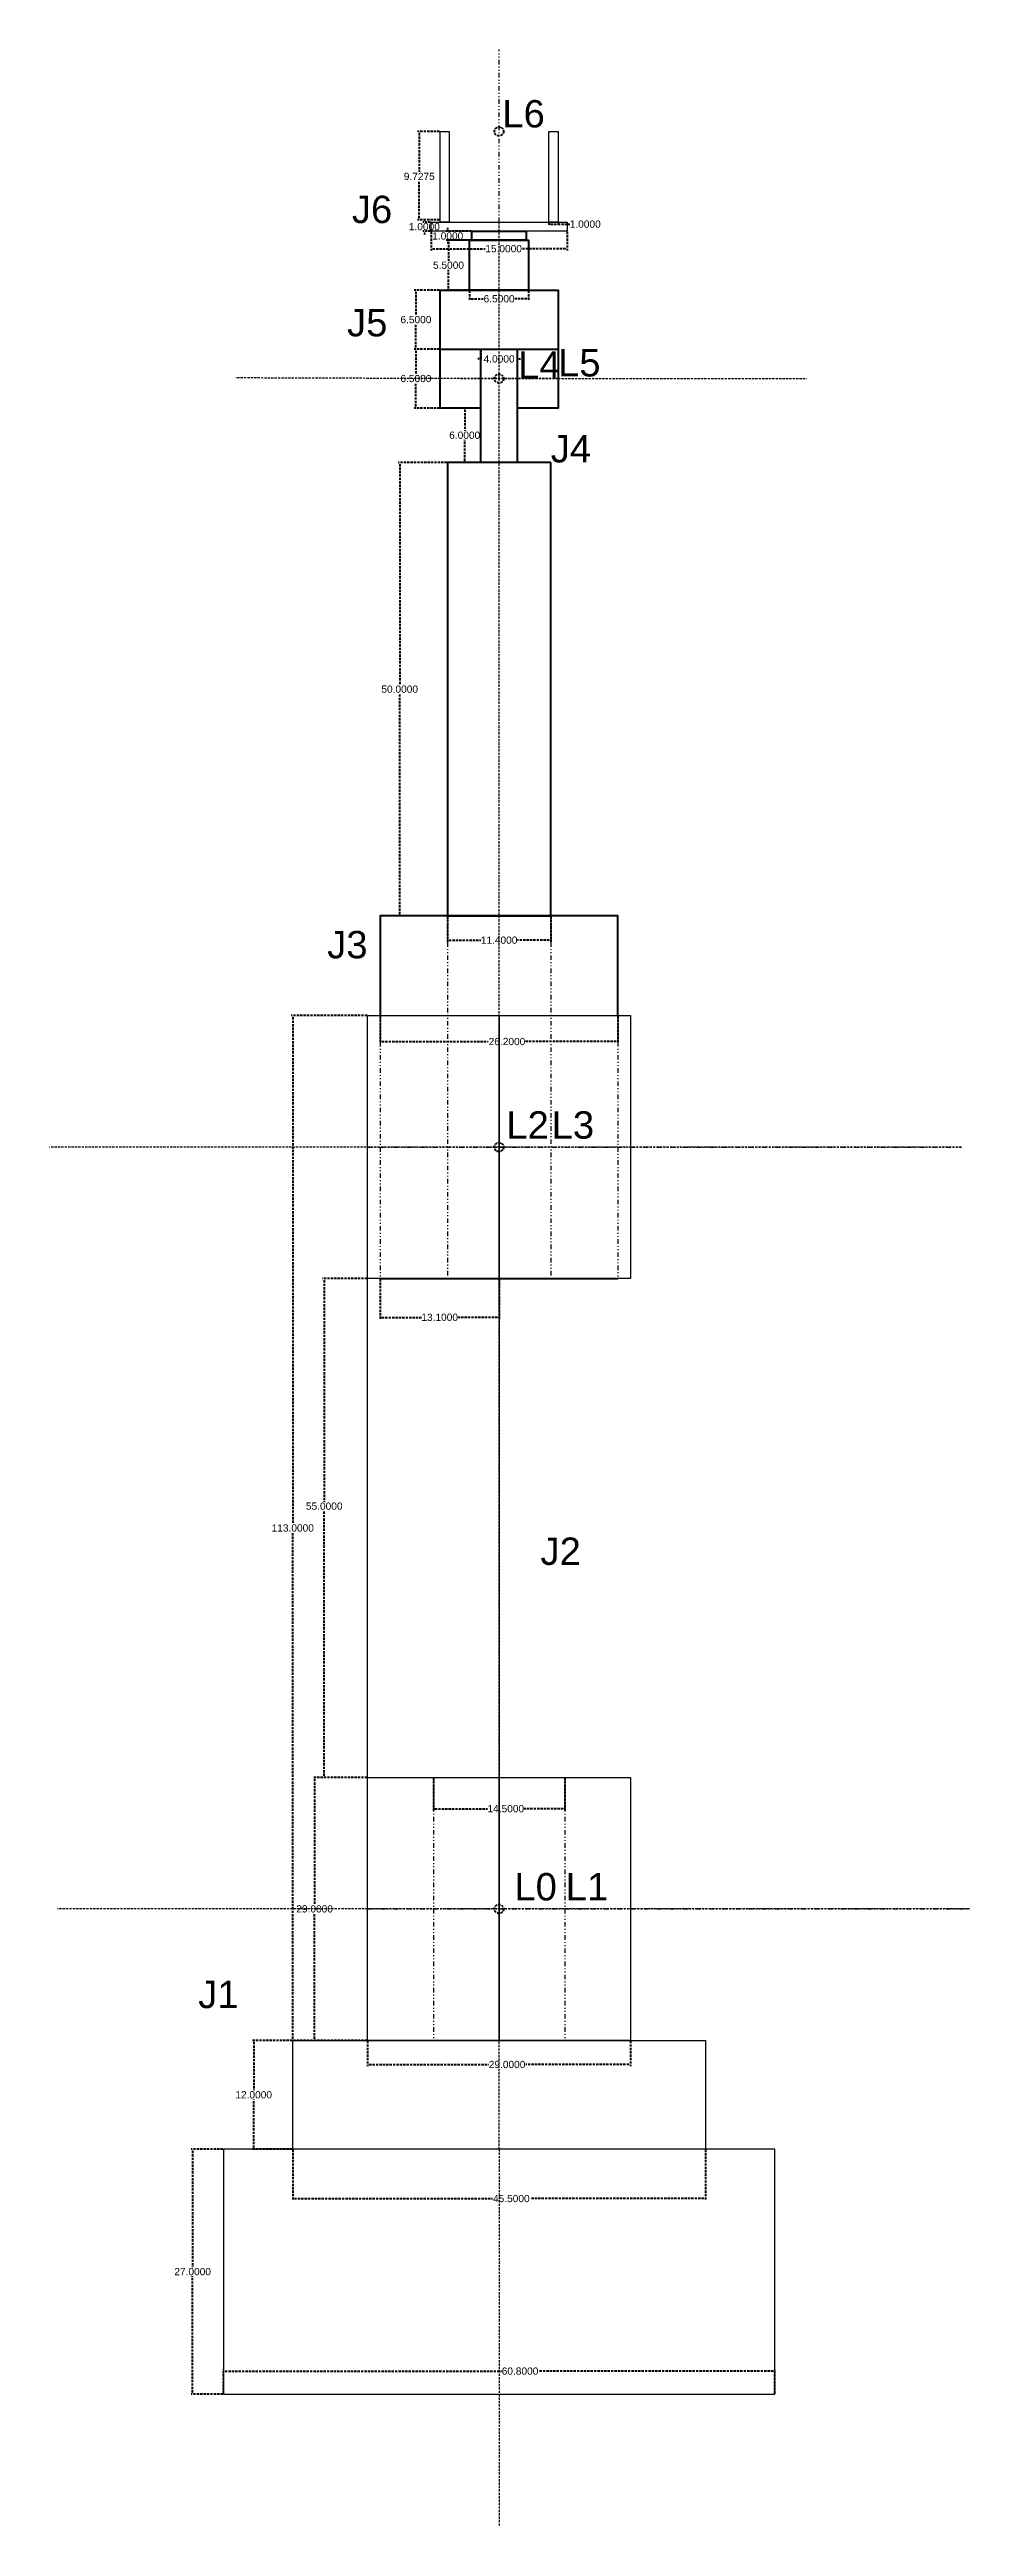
# Model space of a CAD drawing. Header units: inches. Extents: x 26 to 127, y 18 to 292.
import ezdxf

# ---------------------------------------------------------------- set-up
doc = ezdxf.new("R2010")
doc.units = ezdxf.units.IN
doc.header["$MEASUREMENT"] = 0
doc.linetypes.add('DASHED2', pattern=[0.375, 0.25, -0.125])
doc.linetypes.add('DIVIDE', pattern=[1.25, 0.5, -0.25, 0, -0.25, 0, -0.25])
doc.layers.add('Dims', color=3, linetype='Continuous')
doc.styles.get("Standard").update_dxf_attribs({"font": 'arial.ttf'})
doc.dimstyles.get("Standard").update_dxf_attribs({"dimtxt": 0.8, "dimasz": 0.18, "dimexe": 0.18, "dimexo": 0.0625, "dimgap": 0.09, "dimtad": 0, "dimtih": 1, "dimtoh": 1, "dimdec": 4, "dimzin": 0, "dimdsep": 46, "dimtxsty": 'Standard', "dimcen": 0.09, "dimadec": 0, "dimazin": 0, "dimtfac": 1, "dimtdec": 4, "dimtofl": 0, "dimtmove": 0, "dimatfit": 3, "dimfxl": 1, "dimtolj": 1, "dimtzin": 0, "dimlwd": 50, "dimlwe": 50, "dimarcsym": 0})

# ---------------------------------------------------------------- blocks, each defined once
blk = doc.blocks.new('*D4')
at = {"layer": 'Defpoints', "color": 0, "linetype": 'DASHED2', "transparency": 16777216}
for p in [(41.68, 60.05), (45.07, 60.05), (45.07, 33.05)]:
    blk.add_point(p, dxfattribs=at)
at = {"layer": 'Dims', "color": 0, "linetype": 'DASHED2', "lineweight": 50, "transparency": 16777216}
for p, q in [((45.01, 60.05), (41.5, 60.05)), ((41.68, 59.87), (41.68, 47.05)), ((41.68, 33.23), (41.68, 46.05)), ((45.01, 33.05), (41.5, 33.05))]:
    blk.add_line(p, q, dxfattribs=at)
at = {"layer": 'Dims', "color": 0, "linetype": 'DASHED2', "transparency": 16777216}
for points in [[(41.65, 59.87), (41.71, 59.87), (41.68, 60.05)], [(41.65, 33.23), (41.71, 33.23), (41.68, 33.05)]]:
    blk.add_solid(points, dxfattribs=at)
at = {"layer": 'Dims', "color": 0, "linetype": 'DASHED2', "transparency": 16777216, "insert": (41.68, 46.55), "char_height": 0.8, "attachment_point": 5}
blk.add_mtext('\\A1;27.0000', dxfattribs=at)
blk = doc.blocks.new('*D5')
at = {"layer": 'Defpoints', "color": 0, "linetype": 'DASHED2', "transparency": 16777216}
for p in [(48.41, 72.05), (52.72, 72.05), (52.72, 60.05)]:
    blk.add_point(p, dxfattribs=at)
at = {"layer": 'Dims', "color": 0, "linetype": 'DASHED2', "lineweight": 50, "transparency": 16777216}
for p, q in [((52.66, 72.05), (48.23, 72.05)), ((48.41, 71.87), (48.41, 66.55)), ((48.41, 60.23), (48.41, 65.55)), ((52.66, 60.05), (48.23, 60.05))]:
    blk.add_line(p, q, dxfattribs=at)
at = {"layer": 'Dims', "color": 0, "linetype": 'DASHED2', "transparency": 16777216}
for points in [[(48.38, 71.87), (48.44, 71.87), (48.41, 72.05)], [(48.38, 60.23), (48.44, 60.23), (48.41, 60.05)]]:
    blk.add_solid(points, dxfattribs=at)
at = {"layer": 'Dims', "color": 0, "linetype": 'DASHED2', "transparency": 16777216, "insert": (48.41, 66.05), "char_height": 0.8, "attachment_point": 5}
blk.add_mtext('\\A1;12.0000', dxfattribs=at)
blk = doc.blocks.new('*D6')
at = {"layer": 'Defpoints', "color": 0, "linetype": 'DASHED2', "transparency": 16777216}
for p in [(55.13, 101.05), (60.97, 101.05), (60.97, 72.05)]:
    blk.add_point(p, dxfattribs=at)
at = {"layer": 'Dims', "color": 0, "linetype": 'DASHED2', "lineweight": 50, "transparency": 16777216}
for p, q in [((60.91, 101.05), (54.95, 101.05)), ((55.13, 100.87), (55.13, 87.05)), ((55.13, 72.23), (55.13, 86.05)), ((60.91, 72.05), (54.95, 72.05))]:
    blk.add_line(p, q, dxfattribs=at)
at = {"layer": 'Dims', "color": 0, "linetype": 'DASHED2', "transparency": 16777216}
for points in [[(55.1, 100.87), (55.16, 100.87), (55.13, 101.05)], [(55.1, 72.23), (55.16, 72.23), (55.13, 72.05)]]:
    blk.add_solid(points, dxfattribs=at)
at = {"layer": 'Dims', "color": 0, "linetype": 'DASHED2', "transparency": 16777216, "insert": (55.13, 86.55), "char_height": 0.8, "attachment_point": 5}
blk.add_mtext('\\A1;29.0000', dxfattribs=at)
blk = doc.blocks.new('*D7')
at = {"layer": 'Defpoints', "color": 0, "linetype": 'DASHED2', "transparency": 16777216}
for p in [(60.97, 185.05), (52.72, 72.05), (60.97, 72.05)]:
    blk.add_point(p, dxfattribs=at)
at = {"layer": 'Dims', "color": 0, "linetype": 'DASHED2', "lineweight": 50, "transparency": 16777216}
for p, q in [((60.91, 185.05), (52.54, 185.05)), ((52.72, 184.87), (52.72, 129.05)), ((52.72, 72.23), (52.72, 128.05)), ((60.91, 72.05), (52.54, 72.05))]:
    blk.add_line(p, q, dxfattribs=at)
at = {"layer": 'Dims', "color": 0, "linetype": 'DASHED2', "transparency": 16777216}
for points in [[(52.69, 184.87), (52.75, 184.87), (52.72, 185.05)], [(52.69, 72.23), (52.75, 72.23), (52.72, 72.05)]]:
    blk.add_solid(points, dxfattribs=at)
at = {"layer": 'Dims', "color": 0, "linetype": 'DASHED2', "transparency": 16777216, "insert": (52.72, 128.55), "char_height": 0.8, "attachment_point": 5}
blk.add_mtext('\\A1;113.0000', dxfattribs=at)
blk = doc.blocks.new('*D8')
at = {"layer": 'Defpoints', "color": 0, "linetype": 'DASHED2', "transparency": 16777216}
for p in [(60.97, 156.05), (56.19, 101.05), (60.97, 101.05)]:
    blk.add_point(p, dxfattribs=at)
at = {"layer": 'Dims', "color": 0, "linetype": 'DASHED2', "lineweight": 50, "transparency": 16777216}
for p, q in [((60.91, 156.05), (56.01, 156.05)), ((56.19, 155.87), (56.19, 131.45)), ((56.19, 101.23), (56.19, 130.46)), ((60.91, 101.05), (56.01, 101.05))]:
    blk.add_line(p, q, dxfattribs=at)
at = {"layer": 'Dims', "color": 0, "linetype": 'DASHED2', "transparency": 16777216}
for points in [[(56.16, 155.87), (56.22, 155.87), (56.19, 156.05)], [(56.16, 101.23), (56.22, 101.23), (56.19, 101.05)]]:
    blk.add_solid(points, dxfattribs=at)
at = {"layer": 'Dims', "color": 0, "linetype": 'DASHED2', "transparency": 16777216, "insert": (56.19, 130.96), "char_height": 0.8, "attachment_point": 5}
blk.add_mtext('\\A1;55.0000', dxfattribs=at)
blk = doc.blocks.new('*D9')
at = {"layer": 'Defpoints', "color": 0, "linetype": 'DASHED2', "transparency": 16777216}
for p in [(52.72, 60.05), (98.22, 60.05), (98.22, 54.61)]:
    blk.add_point(p, dxfattribs=at)
at = {"layer": 'Dims', "color": 0, "linetype": 'DASHED2', "lineweight": 50, "transparency": 16777216}
for p, q in [((52.72, 59.99), (52.72, 54.43)), ((98.22, 59.99), (98.22, 54.43)), ((52.9, 54.61), (74.75, 54.61)), ((98.04, 54.61), (78.9, 54.61))]:
    blk.add_line(p, q, dxfattribs=at)
at = {"layer": 'Dims', "color": 0, "linetype": 'DASHED2', "transparency": 16777216}
for points in [[(52.9, 54.64), (52.9, 54.58), (52.72, 54.61)], [(98.04, 54.64), (98.04, 54.58), (98.22, 54.61)]]:
    blk.add_solid(points, dxfattribs=at)
at = {"layer": 'Dims', "color": 0, "linetype": 'DASHED2', "transparency": 16777216, "insert": (76.82, 54.61), "char_height": 0.8, "attachment_point": 5}
blk.add_mtext('\\A1;45.5000', dxfattribs=at)
blk = doc.blocks.new('*D10')
at = {"layer": 'Defpoints', "color": 0, "linetype": 'DASHED2', "transparency": 16777216}
for p in [(45.07, 35.58), (45.07, 33.05), (105.87, 33.05)]:
    blk.add_point(p, dxfattribs=at)
at = {"layer": 'Dims', "color": 0, "linetype": 'DASHED2', "lineweight": 50, "transparency": 16777216}
for p, q in [((45.07, 33.11), (45.07, 35.76)), ((45.25, 35.58), (75.72, 35.58)), ((105.69, 35.58), (79.84, 35.58)), ((105.87, 33.11), (105.87, 35.76))]:
    blk.add_line(p, q, dxfattribs=at)
at = {"layer": 'Dims', "color": 0, "linetype": 'DASHED2', "transparency": 16777216}
for points in [[(45.25, 35.61), (45.25, 35.55), (45.07, 35.58)], [(105.69, 35.61), (105.69, 35.55), (105.87, 35.58)]]:
    blk.add_solid(points, dxfattribs=at)
at = {"layer": 'Dims', "color": 0, "linetype": 'DASHED2', "transparency": 16777216, "insert": (77.78, 35.58), "char_height": 0.8, "attachment_point": 5}
blk.add_mtext('\\A1;60.8000', dxfattribs=at)
blk = doc.blocks.new('*D11')
at = {"layer": 'Defpoints', "color": 0, "linetype": 'DASHED2', "transparency": 16777216}
for p in [(60.97, 72.05), (89.97, 72.05), (89.97, 69.39)]:
    blk.add_point(p, dxfattribs=at)
at = {"layer": 'Dims', "color": 0, "linetype": 'DASHED2', "lineweight": 50, "transparency": 16777216}
for p, q in [((60.97, 71.99), (60.97, 69.21)), ((89.97, 71.99), (89.97, 69.21)), ((61.15, 69.39), (74.29, 69.39)), ((89.79, 69.39), (78.42, 69.39))]:
    blk.add_line(p, q, dxfattribs=at)
at = {"layer": 'Dims', "color": 0, "linetype": 'DASHED2', "transparency": 16777216}
for points in [[(61.15, 69.42), (61.15, 69.36), (60.97, 69.39)], [(89.79, 69.42), (89.79, 69.36), (89.97, 69.39)]]:
    blk.add_solid(points, dxfattribs=at)
at = {"layer": 'Dims', "color": 0, "linetype": 'DASHED2', "transparency": 16777216, "insert": (76.35, 69.39), "char_height": 0.8, "attachment_point": 5}
blk.add_mtext('\\A1;29.0000', dxfattribs=at)
blk = doc.blocks.new('*D12')
at = {"layer": 'Defpoints', "color": 0, "linetype": 'DASHED2', "transparency": 16777216}
for p in [(68.22, 101.05), (82.72, 101.05), (82.72, 97.6)]:
    blk.add_point(p, dxfattribs=at)
at = {"layer": 'Dims', "color": 0, "linetype": 'DASHED2', "lineweight": 50, "transparency": 16777216}
for p, q in [((68.22, 100.99), (68.22, 97.42)), ((82.72, 100.99), (82.72, 97.42)), ((68.4, 97.6), (74.19, 97.6)), ((82.54, 97.6), (78.24, 97.6))]:
    blk.add_line(p, q, dxfattribs=at)
at = {"layer": 'Dims', "color": 0, "linetype": 'DASHED2', "transparency": 16777216}
for points in [[(68.4, 97.63), (68.4, 97.57), (68.22, 97.6)], [(82.54, 97.63), (82.54, 97.57), (82.72, 97.6)]]:
    blk.add_solid(points, dxfattribs=at)
at = {"layer": 'Dims', "color": 0, "linetype": 'DASHED2', "transparency": 16777216, "insert": (76.21, 97.6), "char_height": 0.8, "attachment_point": 5}
blk.add_mtext('\\A1;14.5000', dxfattribs=at)
blk = doc.blocks.new('*D13')
at = {"layer": 'Defpoints', "color": 0, "linetype": 'DASHED2', "transparency": 16777216}
for p in [(62.37, 156.05), (75.47, 156.05), (75.47, 151.78)]:
    blk.add_point(p, dxfattribs=at)
at = {"layer": 'Dims', "color": 0, "linetype": 'DASHED2', "lineweight": 50, "transparency": 16777216}
for p, q in [((62.37, 155.99), (62.37, 151.6)), ((75.47, 155.99), (75.47, 151.6)), ((62.55, 151.78), (66.9, 151.78)), ((75.29, 151.78), (70.94, 151.78))]:
    blk.add_line(p, q, dxfattribs=at)
at = {"layer": 'Dims', "color": 0, "linetype": 'DASHED2', "transparency": 16777216}
for points in [[(62.55, 151.81), (62.55, 151.75), (62.37, 151.78)], [(75.29, 151.81), (75.29, 151.75), (75.47, 151.78)]]:
    blk.add_solid(points, dxfattribs=at)
at = {"layer": 'Dims', "color": 0, "linetype": 'DASHED2', "transparency": 16777216, "insert": (68.92, 151.78), "char_height": 0.8, "attachment_point": 5}
blk.add_mtext('\\A1;13.1000', dxfattribs=at)
blk = doc.blocks.new('*D14')
at = {"layer": 'Defpoints', "color": 0, "linetype": 'DASHED2', "transparency": 16777216}
for p in [(69.77, 196.05), (81.17, 196.05), (81.17, 193.37)]:
    blk.add_point(p, dxfattribs=at)
at = {"layer": 'Dims', "color": 0, "linetype": 'DASHED2', "lineweight": 50, "transparency": 16777216}
for p, q in [((69.77, 195.99), (69.77, 193.19)), ((81.17, 195.99), (81.17, 193.19)), ((69.95, 193.37), (73.45, 193.37)), ((80.99, 193.37), (77.49, 193.37))]:
    blk.add_line(p, q, dxfattribs=at)
at = {"layer": 'Dims', "color": 0, "linetype": 'DASHED2', "transparency": 16777216}
for points in [[(69.95, 193.4), (69.95, 193.34), (69.77, 193.37)], [(80.99, 193.4), (80.99, 193.34), (81.17, 193.37)]]:
    blk.add_solid(points, dxfattribs=at)
at = {"layer": 'Dims', "color": 0, "linetype": 'DASHED2', "transparency": 16777216, "insert": (75.47, 193.37), "char_height": 0.8, "attachment_point": 5}
blk.add_mtext('\\A1;11.4000', dxfattribs=at)
blk = doc.blocks.new('*D15')
at = {"layer": 'Defpoints', "color": 0, "linetype": 'DASHED2', "transparency": 16777216}
for p in [(64.51, 246.05), (69.77, 246.05), (69.77, 196.05)]:
    blk.add_point(p, dxfattribs=at)
at = {"layer": 'Dims', "color": 0, "linetype": 'DASHED2', "lineweight": 50, "transparency": 16777216}
for p, q in [((69.71, 246.05), (64.33, 246.05)), ((64.51, 245.87), (64.51, 221.55)), ((64.51, 196.23), (64.51, 220.55)), ((69.71, 196.05), (64.33, 196.05))]:
    blk.add_line(p, q, dxfattribs=at)
at = {"layer": 'Dims', "color": 0, "linetype": 'DASHED2', "transparency": 16777216}
for points in [[(64.48, 245.87), (64.54, 245.87), (64.51, 246.05)], [(64.48, 196.23), (64.54, 196.23), (64.51, 196.05)]]:
    blk.add_solid(points, dxfattribs=at)
at = {"layer": 'Dims', "color": 0, "linetype": 'DASHED2', "transparency": 16777216, "insert": (64.51, 221.05), "char_height": 0.8, "attachment_point": 5}
blk.add_mtext('\\A1;50.0000', dxfattribs=at)
blk = doc.blocks.new('*D16')
at = {"layer": 'Defpoints', "color": 0, "linetype": 'DASHED2', "transparency": 16777216}
for p in [(71.68, 252.05), (73.47, 252.05), (73.47, 246.05)]:
    blk.add_point(p, dxfattribs=at)
at = {"layer": 'Dims', "color": 0, "linetype": 'DASHED2', "lineweight": 50, "transparency": 16777216}
for p, q in [((73.41, 252.05), (71.5, 252.05)), ((71.68, 251.87), (71.68, 249.55)), ((71.68, 246.23), (71.68, 248.55)), ((73.41, 246.05), (71.5, 246.05))]:
    blk.add_line(p, q, dxfattribs=at)
at = {"layer": 'Dims', "color": 0, "linetype": 'DASHED2', "transparency": 16777216}
for points in [[(71.65, 251.87), (71.71, 251.87), (71.68, 252.05)], [(71.65, 246.23), (71.71, 246.23), (71.68, 246.05)]]:
    blk.add_solid(points, dxfattribs=at)
at = {"layer": 'Dims', "color": 0, "linetype": 'DASHED2', "transparency": 16777216, "insert": (71.68, 249.05), "char_height": 0.8, "attachment_point": 5}
blk.add_mtext('\\A1;6.0000', dxfattribs=at)
blk = doc.blocks.new('*D17')
at = {"layer": 'Defpoints', "color": 0, "linetype": 'DASHED2', "transparency": 16777216}
for p in [(66.3, 258.55), (68.97, 258.55), (68.97, 252.05)]:
    blk.add_point(p, dxfattribs=at)
at = {"layer": 'Dims', "color": 0, "linetype": 'DASHED2', "lineweight": 50, "transparency": 16777216}
for p, q in [((68.91, 258.55), (66.12, 258.55)), ((66.3, 258.37), (66.3, 255.8)), ((66.3, 252.23), (66.3, 254.8)), ((68.91, 252.05), (66.12, 252.05))]:
    blk.add_line(p, q, dxfattribs=at)
at = {"layer": 'Dims', "color": 0, "linetype": 'DASHED2', "transparency": 16777216}
for points in [[(66.27, 258.37), (66.33, 258.37), (66.3, 258.55)], [(66.27, 252.23), (66.33, 252.23), (66.3, 252.05)]]:
    blk.add_solid(points, dxfattribs=at)
at = {"layer": 'Dims', "color": 0, "linetype": 'DASHED2', "transparency": 16777216, "insert": (66.3, 255.3), "char_height": 0.8, "attachment_point": 5}
blk.add_mtext('\\A1;6.5000', dxfattribs=at)
blk = doc.blocks.new('*D18')
at = {"layer": 'Defpoints', "color": 0, "linetype": 'DASHED2', "transparency": 16777216}
for p in [(66.3, 265.05), (68.97, 265.05), (68.97, 258.55)]:
    blk.add_point(p, dxfattribs=at)
at = {"layer": 'Dims', "color": 0, "linetype": 'DASHED2', "lineweight": 50, "transparency": 16777216}
for p, q in [((68.91, 265.05), (66.12, 265.05)), ((66.3, 264.87), (66.3, 262.3)), ((66.3, 258.73), (66.3, 261.3)), ((68.91, 258.55), (66.12, 258.55))]:
    blk.add_line(p, q, dxfattribs=at)
at = {"layer": 'Dims', "color": 0, "linetype": 'DASHED2', "transparency": 16777216}
for points in [[(66.27, 264.87), (66.33, 264.87), (66.3, 265.05)], [(66.27, 258.73), (66.33, 258.73), (66.3, 258.55)]]:
    blk.add_solid(points, dxfattribs=at)
at = {"layer": 'Dims', "color": 0, "linetype": 'DASHED2', "transparency": 16777216, "insert": (66.3, 261.8), "char_height": 0.8, "attachment_point": 5}
blk.add_mtext('\\A1;6.5000', dxfattribs=at)
blk = doc.blocks.new('*D19')
at = {"layer": 'Defpoints', "color": 0, "linetype": 'DASHED2', "transparency": 16777216}
for p in [(69.89, 270.55), (72.22, 270.55), (72.22, 265.05)]:
    blk.add_point(p, dxfattribs=at)
at = {"layer": 'Dims', "color": 0, "linetype": 'DASHED2', "lineweight": 50, "transparency": 16777216}
for p, q in [((72.16, 270.55), (69.71, 270.55)), ((69.89, 270.37), (69.89, 268.3)), ((72.16, 265.05), (69.71, 265.05)), ((69.89, 265.23), (69.89, 267.3))]:
    blk.add_line(p, q, dxfattribs=at)
at = {"layer": 'Dims', "color": 0, "linetype": 'DASHED2', "transparency": 16777216}
for points in [[(69.86, 270.37), (69.92, 270.37), (69.89, 270.55)], [(69.86, 265.23), (69.92, 265.23), (69.89, 265.05)]]:
    blk.add_solid(points, dxfattribs=at)
at = {"layer": 'Dims', "color": 0, "linetype": 'DASHED2', "transparency": 16777216, "insert": (69.89, 267.8), "char_height": 0.8, "attachment_point": 5}
blk.add_mtext('\\A1;5.5000', dxfattribs=at)
blk = doc.blocks.new('*D20')
at = {"layer": 'Defpoints', "color": 0, "linetype": 'DASHED2', "transparency": 16777216}
for p in [(69.81, 271.55), (72.47, 271.55), (72.47, 270.55)]:
    blk.add_point(p, dxfattribs=at)
at = {"layer": 'Dims', "color": 0, "linetype": 'DASHED2', "lineweight": 50, "transparency": 16777216}
for p, q in [((72.41, 271.55), (69.63, 271.55)), ((72.41, 270.55), (69.63, 270.55)), ((69.81, 271.73), (69.81, 271.91)), ((69.81, 270.37), (69.81, 270.19))]:
    blk.add_line(p, q, dxfattribs=at)
at = {"layer": 'Dims', "color": 0, "linetype": 'DASHED2', "transparency": 16777216}
for points in [[(69.78, 271.73), (69.84, 271.73), (69.81, 271.55)], [(69.78, 270.37), (69.84, 270.37), (69.81, 270.55)]]:
    blk.add_solid(points, dxfattribs=at)
at = {"layer": 'Dims', "color": 0, "linetype": 'DASHED2', "transparency": 16777216, "insert": (69.81, 271.02), "char_height": 0.8, "attachment_point": 5}
blk.add_mtext('\\A1;1.0000', dxfattribs=at)
blk = doc.blocks.new('*D21')
at = {"layer": 'Defpoints', "color": 0, "linetype": 'DASHED2', "transparency": 16777216}
for p in [(67.23, 272.55), (67.97, 272.55), (67.97, 271.55)]:
    blk.add_point(p, dxfattribs=at)
at = {"layer": 'Dims', "color": 0, "linetype": 'DASHED2', "lineweight": 50, "transparency": 16777216}
for p, q in [((67.91, 272.55), (67.05, 272.55)), ((67.91, 271.55), (67.05, 271.55)), ((67.23, 272.73), (67.23, 272.91)), ((67.23, 271.37), (67.23, 271.19))]:
    blk.add_line(p, q, dxfattribs=at)
at = {"layer": 'Dims', "color": 0, "linetype": 'DASHED2', "transparency": 16777216}
for points in [[(67.2, 272.73), (67.26, 272.73), (67.23, 272.55)], [(67.2, 271.37), (67.26, 271.37), (67.23, 271.55)]]:
    blk.add_solid(points, dxfattribs=at)
at = {"layer": 'Dims', "color": 0, "linetype": 'DASHED2', "transparency": 16777216, "insert": (67.23, 272.05), "char_height": 0.8, "attachment_point": 5}
blk.add_mtext('\\A1;1.0000', dxfattribs=at)
blk = doc.blocks.new('*D22')
at = {"layer": 'Defpoints', "color": 0, "linetype": 'DASHED2', "transparency": 16777216}
for p in [(66.67, 282.55), (68.97, 282.55), (68.97, 272.82)]:
    blk.add_point(p, dxfattribs=at)
at = {"layer": 'Dims', "color": 0, "linetype": 'DASHED2', "lineweight": 50, "transparency": 16777216}
for p, q in [((68.91, 282.55), (66.49, 282.55)), ((66.67, 282.37), (66.67, 278.09)), ((66.67, 273), (66.67, 277.1)), ((68.91, 272.82), (66.49, 272.82))]:
    blk.add_line(p, q, dxfattribs=at)
at = {"layer": 'Dims', "color": 0, "linetype": 'DASHED2', "transparency": 16777216}
for points in [[(66.64, 282.37), (66.7, 282.37), (66.67, 282.55)], [(66.64, 273), (66.7, 273), (66.67, 272.82)]]:
    blk.add_solid(points, dxfattribs=at)
at = {"layer": 'Dims', "color": 0, "linetype": 'DASHED2', "transparency": 16777216, "insert": (66.67, 277.59), "char_height": 0.8, "attachment_point": 5}
blk.add_mtext('\\A1;9.7275', dxfattribs=at)
blk = doc.blocks.new('*D23')
at = {"layer": 'Defpoints', "color": 0, "linetype": 'DASHED2', "transparency": 16777216}
for p in [(80.97, 272.55), (81.97, 272.55), (81.97, 272.33)]:
    blk.add_point(p, dxfattribs=at)
at = {"layer": 'Dims', "color": 0, "linetype": 'DASHED2', "lineweight": 50, "transparency": 16777216}
for p, q in [((80.97, 272.49), (80.97, 272.15)), ((81.15, 272.33), (81.79, 272.33)), ((81.97, 272.49), (81.97, 272.15)), ((81.97, 272.33), (83.26, 272.33))]:
    blk.add_line(p, q, dxfattribs=at)
at = {"layer": 'Dims', "color": 0, "linetype": 'DASHED2', "transparency": 16777216}
for points in [[(81.15, 272.36), (81.15, 272.3), (80.97, 272.33)], [(81.79, 272.36), (81.79, 272.3), (81.97, 272.33)]]:
    blk.add_solid(points, dxfattribs=at)
at = {"layer": 'Dims', "color": 0, "linetype": 'DASHED2', "transparency": 16777216, "insert": (84.97, 272.33), "char_height": 0.8, "attachment_point": 5}
blk.add_mtext('\\A1;1.0000', dxfattribs=at)
blk = doc.blocks.new('*D24')
at = {"layer": 'Defpoints', "color": 0, "linetype": 'DASHED2', "transparency": 16777216}
for p in [(67.97, 271.55), (82.97, 271.55), (67.97, 269.62)]:
    blk.add_point(p, dxfattribs=at)
at = {"layer": 'Dims', "color": 0, "linetype": 'DASHED2', "lineweight": 50, "transparency": 16777216}
for p, q in [((67.97, 271.49), (67.97, 269.44)), ((82.97, 271.49), (82.97, 269.44)), ((68.15, 269.62), (73.95, 269.62)), ((82.79, 269.62), (77.99, 269.62))]:
    blk.add_line(p, q, dxfattribs=at)
at = {"layer": 'Dims', "color": 0, "linetype": 'DASHED2', "transparency": 16777216}
for points in [[(68.15, 269.65), (68.15, 269.59), (67.97, 269.62)], [(82.79, 269.65), (82.79, 269.59), (82.97, 269.62)]]:
    blk.add_solid(points, dxfattribs=at)
at = {"layer": 'Dims', "color": 0, "linetype": 'DASHED2', "transparency": 16777216, "insert": (75.97, 269.62), "char_height": 0.8, "attachment_point": 5}
blk.add_mtext('\\A1;15.0000', dxfattribs=at)
blk = doc.blocks.new('*D25')
at = {"layer": 'Defpoints', "color": 0, "linetype": 'DASHED2', "transparency": 16777216}
for p in [(72.22, 265.05), (78.72, 265.05), (72.22, 264.1)]:
    blk.add_point(p, dxfattribs=at)
at = {"layer": 'Dims', "color": 0, "linetype": 'DASHED2', "lineweight": 50, "transparency": 16777216}
for p, q in [((72.22, 264.99), (72.22, 263.92)), ((78.72, 264.99), (78.72, 263.92)), ((72.4, 264.1), (73.72, 264.1)), ((78.54, 264.1), (77.22, 264.1))]:
    blk.add_line(p, q, dxfattribs=at)
at = {"layer": 'Dims', "color": 0, "linetype": 'DASHED2', "transparency": 16777216}
for points in [[(72.4, 264.13), (72.4, 264.07), (72.22, 264.1)], [(78.54, 264.13), (78.54, 264.07), (78.72, 264.1)]]:
    blk.add_solid(points, dxfattribs=at)
at = {"layer": 'Dims', "color": 0, "linetype": 'DASHED2', "transparency": 16777216, "insert": (75.47, 264.1), "char_height": 0.8, "attachment_point": 5}
blk.add_mtext('\\A1;6.5000', dxfattribs=at)
blk = doc.blocks.new('*D26')
at = {"layer": 'Defpoints', "color": 0, "linetype": 'DASHED2', "transparency": 16777216}
for p in [(73.47, 258.55), (77.47, 258.55), (77.47, 257.46)]:
    blk.add_point(p, dxfattribs=at)
at = {"layer": 'Dims', "color": 0, "linetype": 'DASHED2', "lineweight": 50, "transparency": 16777216}
for p, q in [((73.29, 257.46), (73.11, 257.46)), ((73.47, 258.49), (73.47, 257.28)), ((77.47, 258.49), (77.47, 257.28)), ((77.65, 257.46), (77.83, 257.46))]:
    blk.add_line(p, q, dxfattribs=at)
at = {"layer": 'Dims', "color": 0, "linetype": 'DASHED2', "transparency": 16777216}
for points in [[(73.29, 257.49), (73.29, 257.43), (73.47, 257.46)], [(77.65, 257.49), (77.65, 257.43), (77.47, 257.46)]]:
    blk.add_solid(points, dxfattribs=at)
at = {"layer": 'Dims', "color": 0, "linetype": 'DASHED2', "transparency": 16777216, "insert": (75.47, 257.46), "char_height": 0.8, "attachment_point": 5}
blk.add_mtext('\\A1;4.0000', dxfattribs=at)
blk = doc.blocks.new('*D27')
at = {"layer": 'Defpoints', "color": 0, "linetype": 'DASHED2', "transparency": 16777216}
for p in [(62.37, 185.05), (88.57, 185.05), (88.57, 182.19)]:
    blk.add_point(p, dxfattribs=at)
at = {"layer": 'Dims', "color": 0, "linetype": 'DASHED2', "lineweight": 50, "transparency": 16777216}
for p, q in [((62.37, 184.99), (62.37, 182.01)), ((88.57, 184.99), (88.57, 182.01)), ((62.55, 182.19), (74.27, 182.19)), ((88.39, 182.19), (78.4, 182.19))]:
    blk.add_line(p, q, dxfattribs=at)
at = {"layer": 'Dims', "color": 0, "linetype": 'DASHED2', "transparency": 16777216}
for points in [[(62.55, 182.22), (62.55, 182.16), (62.37, 182.19)], [(88.39, 182.22), (88.39, 182.16), (88.57, 182.19)]]:
    blk.add_solid(points, dxfattribs=at)
at = {"layer": 'Dims', "color": 0, "linetype": 'DASHED2', "transparency": 16777216, "insert": (76.34, 182.19), "char_height": 0.8, "attachment_point": 5}
blk.add_mtext('\\A1;26.2000', dxfattribs=at)

msp = doc.modelspace()

# ---------------------------------------------------------------- linework, layer by layer
at = {"linetype": 'DIVIDE'}
for p, q in [((75.47066, 272.54759), (75.47066, 291.58156)), ((69.77066, 196.04759), (69.77066, 156.04759)), ((81.17066, 196.04759), (81.17066, 156.04759)), ((62.37066, 185.04759), (62.37066, 156.04759)), ((88.57066, 185.04759), (88.57066, 156.04759)), ((60.97066, 170.54759), (89.97066, 170.54759)), ((89.97066, 170.54759), (126.44792, 170.54759)), ((68.22066, 101.04759), (68.22066, 72.04759)), ((82.72066, 101.04759), (82.72066, 72.04759)), ((60.97066, 86.54759), (89.97066, 86.54759)), ((89.97066, 86.54759), (127.33573, 86.54759))]:
    msp.add_line(p, q, dxfattribs=at)
at = {"linetype": 'DASHED2'}
for p, q in [((75.47066, 60.04759), (75.47066, 272.54759)), ((68.97066, 255.29759), (46.45269, 255.37208)), ((81.97066, 255.29759), (68.97066, 255.29759)), ((71.22066, 255.29759), (81.97066, 255.29759)), ((81.97066, 255.29759), (109.35838, 255.29759)), ((126.44792, 170.54759), (25.90115, 170.54759)), ((127.33573, 86.54759), (26.78899, 86.54759)), ((75.47066, 60.04759), (75.47066, 18.45349))]:
    msp.add_line(p, q, dxfattribs=at)
at = {"lineweight": 100}
msp.add_line((68.97066, 258.54759), (81.97066, 258.54759), dxfattribs=at)
msp.add_line((75.47066, 101.04759), (75.47066, 72.04759))
for points in [[(68.97066, 282.54759), (69.97066, 282.54759), (69.97066, 272.54759), (68.97066, 272.54759)], [(80.97066, 282.54759), (81.97066, 282.54759), (81.97066, 272.54759), (80.97066, 272.54759)], [(67.97066, 271.54759), (67.97066, 272.54759), (82.97066, 272.54759), (82.97066, 271.54759)], [(60.97066, 185.04759), (75.47066, 185.04759), (75.47066, 72.04759), (60.97066, 72.04759)], [(60.97066, 185.04759), (75.47066, 185.04759), (75.47066, 156.04759), (60.97066, 156.04759)], [(75.47066, 185.04759), (89.97066, 185.04759), (89.97066, 156.04759), (75.47066, 156.04759)], [(60.97066, 101.04759), (89.97066, 101.04759), (89.97066, 72.04759), (60.97066, 72.04759)], [(60.97066, 101.04759), (75.47066, 101.04759), (75.47066, 72.04759), (60.97066, 72.04759)], [(75.47066, 101.04759), (89.97066, 101.04759), (89.97066, 72.04759), (75.47066, 72.04759)], [(98.22066, 60.04759), (52.72066, 60.04759), (52.72066, 72.04759), (98.22066, 72.04759)], [(45.07066, 33.04759), (105.87066, 33.04759), (105.87066, 60.04759), (45.07066, 60.04759)]]:
    msp.add_lwpolyline(points, close=True)
at = {"linetype": 'ByBlock', "lineweight": 100}
for points in [[(72.22066, 270.54759), (78.72066, 270.54759), (78.72066, 265.04759), (72.22066, 265.04759)], [(72.47066, 271.54759), (78.47066, 271.54759), (78.47066, 270.54759), (72.47066, 270.54759)], [(81.17066, 246.04759), (69.77066, 246.04759), (69.77066, 196.04759), (81.17066, 196.04759)]]:
    msp.add_lwpolyline(points, close=True, dxfattribs=at)
for points in [[(73.47066, 252.04759), (68.97066, 252.04759), (68.97066, 265.04759), (81.97066, 265.04759), (81.97066, 252.04759), (77.47066, 252.04759)], [(77.47066, 252.04759), (77.47066, 246.04759), (73.47066, 246.04759), (73.47066, 252.04759)], [(88.57066, 185.04759), (88.57066, 196.04759), (62.37066, 196.04759), (62.37066, 185.04759)], [(62.37066, 156.04759), (88.57066, 156.04759)]]:
    msp.add_lwpolyline(points, dxfattribs=at)
at = {"lineweight": 100}
msp.add_lwpolyline([(73.47066, 252.04759), (73.47066, 258.54759), (77.47066, 258.54759), (77.47066, 252.04759)], dxfattribs=at)
at = {"linetype": 'DASHED2', "lineweight": 100}
for centre in [(75.47066, 282.54759), (75.47066, 255.29759), (75.47066, 170.54759), (75.47066, 86.54759)]:
    msp.add_circle(centre, 0.5, dxfattribs=at)

# ---------------------------------------------------------------- texts
for s, p in [('J6', (59.23869, 272.4485)), ('J5', (58.70668, 259.95372)), ('L4', (77.56441, 255.29759)), ('J4', (81.17066, 246.04759)), ('J3', (56.51519, 191.37335)), ('L2', (76.2683, 171.48733)), ('L3', (81.26442, 171.48732)), ('J2', (80.03596, 124.48433)), ('L0', (77.15612, 87.48734)), ('L1', (82.81444, 87.48734)), ('J1', (42.29584, 75.60973))]:
    msp.add_text(s, height=3.017289, dxfattribs=at).set_placement(p)
at = {"lineweight": 100, "char_height": 3.0172887, "attachment_point": 1}
for s, insert, width in [('L{\\fArial|b0|i0|c238|p34;6}', (75.82628, 286.0107), 4.3848449), ('L{\\fArial|b0|i0|c238|p34;5}', (81.97066, 258.54759), 7.904787935331115e-14)]:
    msp.add_mtext(s, dxfattribs=dict(at, insert=insert, width=width))

# ---------------------------------------------------------------- dimensions: what is measured, and where the dimension line sits
at = {"layer": 'Dims', "linetype": 'DASHED2'}
for base, p1, p2, picture, middle in [((66.67261, 282.54759), (68.97066, 272.82005), (68.97066, 282.54759), '*D22', (66.67261, 277.59443)), ((67.22763, 272.54759), (67.97066, 271.54759), (67.97066, 272.54759), '*D21', (67.22763, 272.04759)), ((69.81366, 271.54759), (72.47066, 270.54759), (72.47066, 271.54759), '*D20', (69.81366, 271.01886)), ((56.18618, 101.04759), (60.97066, 156.04759), (60.97066, 101.04759), '*D8', (56.18618, 130.95648))]:
    dim = msp.add_linear_dim(base=base, p1=p1, p2=p2, angle=90, dimstyle='Standard', dxfattribs=at)
    dim.commit()
    dim.dimension.update_dxf_attribs({"geometry": picture, "text_midpoint": middle, "dimtype": 160})
for base, p1, p2, picture, middle in [((67.97066, 269.6189), (82.97066, 271.54759), (67.97066, 271.54759), '*D24', (75.96858, 269.6189)), ((81.97066, 272.33395), (80.97066, 272.54759), (81.97066, 272.54759), '*D23', (84.96744, 272.33395)), ((88.57066, 182.19176), (62.37066, 185.04759), (88.57066, 185.04759), '*D27', (76.33697, 182.19176)), ((82.72066, 97.60202), (68.22066, 101.04759), (82.72066, 101.04759), '*D12', (76.21446, 97.60202)), ((89.97066, 69.39134), (60.97066, 72.04759), (89.97066, 72.04759), '*D11', (76.35251, 69.39134)), ((98.22066, 54.61433), (52.72066, 60.04759), (98.22066, 60.04759), '*D9', (76.82238, 54.61433)), ((45.07066, 35.58333), (105.87066, 33.04759), (45.07066, 33.04759), '*D10', (77.77857, 35.58333))]:
    dim = msp.add_linear_dim(base=base, p1=p1, p2=p2, dimstyle='Standard', dxfattribs=at)
    dim.commit()
    dim.dimension.update_dxf_attribs({"geometry": picture, "text_midpoint": middle, "dimtype": 160})
for base, p1, p2, picture, middle in [((69.88811, 270.54759), (72.22066, 265.04759), (72.22066, 270.54759), '*D19', (69.88811, 267.79759)), ((66.30074, 265.04759), (68.97066, 258.54759), (68.97066, 265.04759), '*D18', (66.30074, 261.79759)), ((66.30074, 258.54759), (68.97066, 252.04759), (68.97066, 258.54759), '*D17', (66.30074, 255.29759)), ((71.68179, 252.04759), (73.47066, 246.04759), (73.47066, 252.04759), '*D16', (71.68179, 249.04759)), ((64.50702, 246.04759), (69.77066, 196.04759), (69.77066, 246.04759), '*D15', (64.50702, 221.04759)), ((52.72066, 72.04759), (60.97066, 185.04759), (60.97066, 72.04759), '*D7', (52.72066, 128.54759)), ((55.12609, 101.04759), (60.97066, 72.04759), (60.97066, 101.04759), '*D6', (55.12609, 86.54759)), ((48.4054, 72.04759), (52.72066, 60.04759), (52.72066, 72.04759), '*D5', (48.4054, 66.04759)), ((41.68471, 60.04759), (45.07066, 33.04759), (45.07066, 60.04759), '*D4', (41.68471, 46.54759))]:
    dim = msp.add_linear_dim(base=base, p1=p1, p2=p2, angle=90, dimstyle='Standard', dxfattribs=at)
    dim.commit()
    dim.dimension.update_dxf_attribs({"geometry": picture, "text_midpoint": middle})
for base, p1, p2, picture, middle in [((72.22066, 264.09765), (78.72066, 265.04759), (72.22066, 265.04759), '*D25', (75.47066, 264.09765)), ((77.47066, 257.45986), (73.47066, 258.54759), (77.47066, 258.54759), '*D26', (75.47066, 257.45986)), ((81.17066, 193.36823), (69.77066, 196.04759), (81.17066, 196.04759), '*D14', (75.47066, 193.36823)), ((75.47066, 151.78441), (62.37066, 156.04759), (75.47066, 156.04759), '*D13', (68.92066, 151.78441))]:
    dim = msp.add_linear_dim(base=base, p1=p1, p2=p2, dimstyle='Standard', dxfattribs=at)
    dim.commit()
    dim.dimension.update_dxf_attribs({"geometry": picture, "text_midpoint": middle})

doc.saveas('drawing.dxf')
